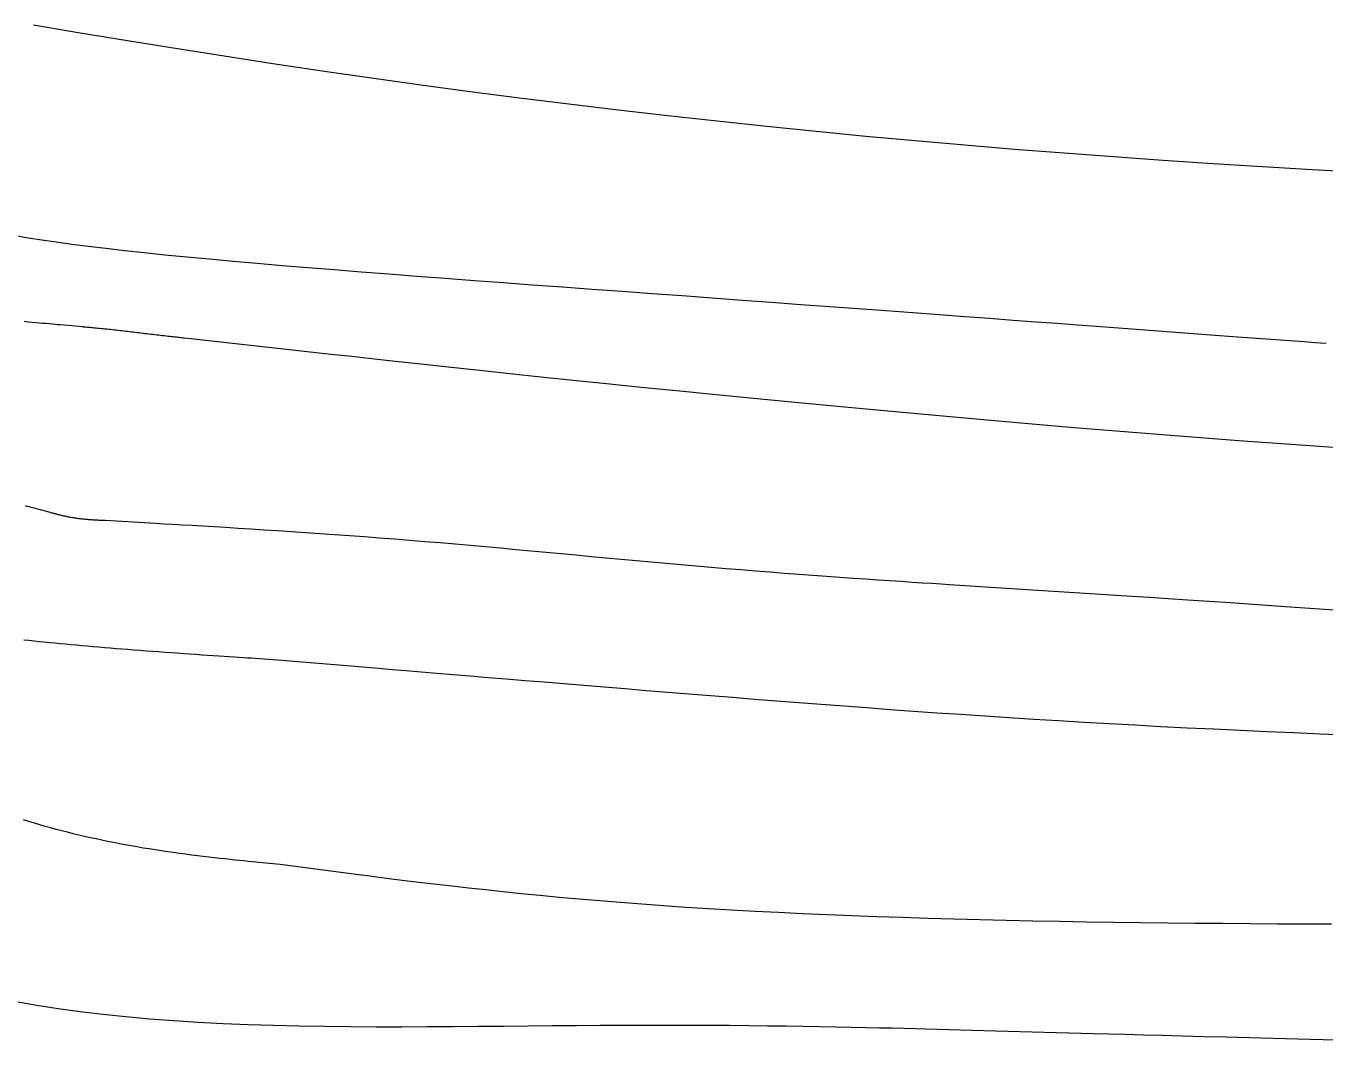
# Model space of a CAD drawing. Header units: millimetres. Extents: x -1769 to -890, y 59 to 562.
# Drawn here: x -1611.4 to -1329.5, y 60.5 to 280.3 of the extents above; entities that cross this region are included whole.
import ezdxf

# ---------------------------------------------------------------- set-up
doc = ezdxf.new("R2010")
doc.units = ezdxf.units.MM

msp = doc.modelspace()

# ---------------------------------------------------------------- linework, layer by layer
at = {"flags": 128}
for points in [[(-1321.678525, 248.604529), (-1332.45866, 249.185143), (-1343.234961, 249.809081), (-1354.007384, 250.476857), (-1364.77588, 251.188989), (-1375.540408, 251.945992), (-1386.300918, 252.748381), (-1397.057368, 253.596671), (-1407.80971, 254.49138), (-1418.557899, 255.433021), (-1429.301889, 256.422111), (-1440.041635, 257.459165), (-1450.77709, 258.5447), (-1461.50821, 259.679229), (-1472.234949, 260.863271), (-1482.957261, 262.097338), (-1493.675099, 263.381948), (-1504.388419, 264.717616), (-1515.097175, 266.104857), (-1525.801321, 267.544187), (-1536.500813, 269.036123), (-1547.191212, 270.579795), (-1557.850519, 272.168809), (-1568.452345, 273.795382), (-1578.970299, 275.451735), (-1589.37799, 277.130089), (-1599.64903, 278.822662), (-1609.757026, 280.521675)], [(-1613.63558, 234.904897), (-1610.908018, 234.455226), (-1607.980106, 234.000239), (-1604.843527, 233.541153), (-1601.489967, 233.079188), (-1597.911114, 232.615562), (-1594.098651, 232.151489), (-1590.047531, 231.687964), (-1585.765773, 231.225073), (-1581.264659, 230.76268), (-1576.555472, 230.300646), (-1571.649494, 229.838832), (-1566.55801, 229.377102), (-1561.292302, 228.915317), (-1555.863654, 228.453338), (-1550.283349, 227.991029), (-1544.56267, 227.52825), (-1538.712899, 227.064865), (-1532.745323, 226.600735), (-1526.67122, 226.135721), (-1520.501877, 225.669688), (-1514.248576, 225.202494), (-1507.922601, 224.734004), (-1501.535233, 224.26408), (-1495.097757, 223.792581), (-1488.621456, 223.319373), (-1482.117612, 222.844314), (-1475.598548, 222.367517), (-1469.080727, 221.89007), (-1462.581656, 221.413315), (-1456.118838, 220.93859), (-1449.709778, 220.467235), (-1443.371978, 220.000589), (-1437.122944, 219.53999), (-1430.98018, 219.086778), (-1424.96119, 218.642292), (-1419.083477, 218.20787), (-1413.364546, 217.784853), (-1407.821899, 217.374578), (-1402.473043, 216.978386), (-1397.335481, 216.597615), (-1392.426716, 216.233604), (-1387.764253, 215.887693), (-1383.365597, 215.56122), (-1379.24825, 215.255525), (-1375.429717, 214.971946), (-1349.672695, 213.058833), (-1336.306937, 212.066189), (-1334.203602, 211.909985), (-1331.910403, 211.739705), (-1329.437969, 211.55617)], [(-1320.58693, 188.452943), (-1329.87002, 189.090544), (-1339.140952, 189.750883), (-1348.39082, 190.432344), (-1357.61072, 191.133304), (-1366.791749, 191.852144), (-1375.924999, 192.587244), (-1385.001569, 193.336982), (-1394.012553, 194.099741), (-1402.949047, 194.873898), (-1411.802145, 195.657835), (-1420.561912, 196.449769), (-1429.21428, 197.247279), (-1437.744153, 198.047783), (-1446.136429, 198.848697), (-1454.376012, 199.64744), (-1462.447802, 200.441429), (-1470.336701, 201.228079), (-1478.027611, 202.00481), (-1485.505431, 202.76904), (-1492.755065, 203.518184), (-1499.761413, 204.249661), (-1506.509377, 204.960887), (-1512.983858, 205.649281), (-1519.169757, 206.31226), (-1525.051977, 206.94724), (-1530.615417, 207.551641), (-1535.844979, 208.122877), (-1540.725567, 208.658369), (-1545.242078, 209.155531), (-1575.664213, 212.511355), (-1577.121523, 212.672147), (-1577.350859, 212.697452), (-1577.600907, 212.72506), (-1577.870521, 212.754859), (-1578.158557, 212.786738), (-1578.463866, 212.820587), (-1578.785302, 212.856296), (-1579.121719, 212.893753), (-1579.471969, 212.93285), (-1579.834908, 212.973473), (-1580.209387, 213.015515), (-1580.594261, 213.058863), (-1580.988383, 213.103409), (-1581.390607, 213.149041), (-1581.799787, 213.195647), (-1582.214774, 213.24312), (-1582.634424, 213.291346), (-1583.057589, 213.340218), (-1583.483124, 213.389623), (-1583.909881, 213.439451), (-1584.336714, 213.489592), (-1584.76267, 213.539945), (-1585.187566, 213.59045), (-1585.611412, 213.641055), (-1586.034218, 213.691711), (-1586.455996, 213.742366), (-1586.876755, 213.79297), (-1587.296506, 213.843473), (-1587.715259, 213.893823), (-1588.133024, 213.943968), (-1588.549812, 213.993861), (-1588.965634, 214.043447), (-1589.380499, 214.092679), (-1589.794418, 214.141505), (-1590.207401, 214.189873), (-1590.619459, 214.237735), (-1591.030602, 214.285038), (-1591.440841, 214.331731), (-1591.850185, 214.377765), (-1592.258644, 214.423089), (-1592.666231, 214.467652), (-1593.072793, 214.511403), (-1593.47754, 214.554292), (-1593.879516, 214.59627), (-1594.277771, 214.637289), (-1594.671349, 214.677297), (-1595.059299, 214.716246), (-1595.440666, 214.754086), (-1595.814499, 214.790768), (-1596.179843, 214.826241), (-1596.535745, 214.860456), (-1596.881253, 214.893366), (-1597.215413, 214.924917), (-1597.537272, 214.955064), (-1597.845877, 214.983754), (-1598.140276, 215.010939), (-1598.419513, 215.036569), (-1598.682637, 215.060596), (-1598.928694, 215.082968), (-1599.156732, 215.103638), (-1600.694201, 215.24271), (-1603.977062, 215.539732), (-1604.493675, 215.586473), (-1605.056902, 215.637429), (-1605.664113, 215.69236), (-1606.312683, 215.751026), (-1606.999979, 215.813186), (-1607.723375, 215.8786), (-1608.480242, 215.947028), (-1609.26795, 216.018231), (-1610.083871, 216.091966), (-1610.925376, 216.167996), (-1611.789836, 216.246079)], [(-1611.570744, 176.395225), (-1611.155355, 176.281084), (-1610.747115, 176.169133), (-1610.348556, 176.060031), (-1609.962208, 175.954436), (-1609.590605, 175.853006), (-1609.236277, 175.756399), (-1608.901758, 175.665275), (-1608.589577, 175.58029), (-1606.475402, 175.004989), (-1605.845104, 174.833463), (-1605.745905, 174.806479), (-1605.637687, 174.777105), (-1605.520885, 174.745523), (-1605.395934, 174.711917), (-1605.26327, 174.67647), (-1605.123328, 174.639365), (-1604.976543, 174.600785), (-1604.823352, 174.560912), (-1604.664187, 174.519929), (-1604.499487, 174.47802), (-1604.329685, 174.435368), (-1604.155217, 174.392155), (-1603.976518, 174.348565), (-1603.794023, 174.30478), (-1603.608169, 174.260982), (-1603.41939, 174.217356), (-1603.228121, 174.174084), (-1603.034797, 174.131349), (-1602.839856, 174.089333), (-1602.643729, 174.048222), (-1602.446784, 174.008164), (-1602.249093, 173.969186), (-1602.050665, 173.931285), (-1601.8515, 173.894456), (-1601.651607, 173.858694), (-1601.450987, 173.823994), (-1601.249646, 173.79035), (-1601.047589, 173.757758), (-1600.84482, 173.726215), (-1600.641344, 173.695715), (-1600.437165, 173.666253), (-1600.232288, 173.637824), (-1600.026716, 173.610424), (-1599.820456, 173.584047), (-1599.61351, 173.558689), (-1599.405885, 173.534346), (-1599.197584, 173.511013), (-1598.988613, 173.488684), (-1598.778974, 173.467355), (-1598.568674, 173.447022), (-1598.357811, 173.427676), (-1598.146867, 173.409295), (-1597.936418, 173.391855), (-1597.727039, 173.375333), (-1597.519306, 173.359702), (-1597.313794, 173.344938), (-1597.111081, 173.331015), (-1596.911742, 173.317912), (-1596.716352, 173.3056), (-1596.525488, 173.294058), (-1596.339725, 173.283259), (-1596.15964, 173.273178), (-1595.985808, 173.263792), (-1595.818804, 173.255075), (-1595.659206, 173.247003), (-1595.507588, 173.23955), (-1595.364527, 173.232694), (-1595.230599, 173.226409), (-1595.106378, 173.220668), (-1594.268432, 173.182342), (-1583.235425, 172.551883), (-1581.49912, 172.452601), (-1579.605679, 172.343954), (-1577.563464, 172.226036), (-1575.380834, 172.098937), (-1573.066148, 171.962752), (-1570.627767, 171.817571), (-1568.074051, 171.663488), (-1565.413359, 171.500594), (-1562.654052, 171.328983), (-1559.804491, 171.148746), (-1556.873034, 170.959976), (-1553.868041, 170.762765), (-1550.797874, 170.557206), (-1547.670891, 170.343391), (-1544.495452, 170.121412), (-1541.279919, 169.891362), (-1538.03265, 169.653334), (-1534.762006, 169.407418), (-1531.476346, 169.153709), (-1528.184031, 168.892298), (-1524.892051, 168.623383), (-1521.601918, 168.347582), (-1518.313773, 168.065619), (-1515.02776, 167.778217), (-1511.744019, 167.486099), (-1508.462694, 167.18999), (-1505.183926, 166.890614), (-1501.907857, 166.588692), (-1498.634628, 166.28495), (-1495.364385, 165.980109), (-1492.097265, 165.674895), (-1488.833414, 165.37003), (-1485.572974, 165.066238), (-1482.316084, 164.764242), (-1479.062888, 164.464767), (-1475.813529, 164.168536), (-1472.568146, 163.876271), (-1469.326885, 163.588698), (-1466.089887, 163.306538), (-1462.857292, 163.030516), (-1459.630508, 162.761263), (-1456.416007, 162.499038), (-1453.221522, 162.244009), (-1450.054788, 161.996342), (-1446.92354, 161.756206), (-1443.835512, 161.523767), (-1440.798441, 161.299192), (-1437.82006, 161.082648), (-1434.908104, 160.874304), (-1432.070309, 160.674325), (-1429.314409, 160.48288), (-1426.64814, 160.300135), (-1424.079235, 160.126257), (-1421.61543, 159.961413), (-1419.26446, 159.805773), (-1417.03406, 159.6595), (-1414.931964, 159.522765), (-1412.965907, 159.395732), (-1411.143626, 159.27857), (-1398.856584, 158.491115), (-1378.310096, 157.174315), (-1375.077072, 156.967001), (-1371.554136, 156.740429), (-1367.759574, 156.495095), (-1363.711672, 156.231491), (-1359.428713, 155.950112), (-1354.928987, 155.651453), (-1350.230777, 155.336007), (-1345.352368, 155.004269), (-1340.312046, 154.656734), (-1335.128098, 154.293895), (-1329.818809, 153.916248), (-1324.402464, 153.524285)], [(-1325.042404, 126.607811), (-1330.744859, 126.841403), (-1336.495498, 127.084503), (-1342.275107, 127.337069), (-1348.064468, 127.599056), (-1353.844366, 127.870424), (-1359.595587, 128.151127), (-1365.298913, 128.441124), (-1370.938622, 128.740295), (-1376.512951, 129.048201), (-1382.02363, 129.364329), (-1387.472389, 129.688163), (-1392.860958, 130.019188), (-1398.191067, 130.356891), (-1403.464446, 130.700755), (-1408.682823, 131.050266), (-1413.84793, 131.404909), (-1418.961496, 131.764168), (-1424.025251, 132.127529), (-1429.040925, 132.494478), (-1434.010247, 132.864499), (-1438.934948, 133.237076), (-1443.816758, 133.611696), (-1448.657405, 133.987844), (-1453.45862, 134.365003), (-1458.222133, 134.74266), (-1462.949675, 135.1203), (-1467.642972, 135.497407), (-1472.301927, 135.873409), (-1476.919116, 136.247501), (-1481.485285, 136.618818), (-1485.991182, 136.986499), (-1490.427551, 137.349681), (-1494.78514, 137.707499), (-1499.054698, 138.059092), (-1503.226967, 138.403594), (-1507.292697, 138.740145), (-1511.242634, 139.06788), (-1515.067522, 139.385938), (-1518.758111, 139.693452), (-1522.305146, 139.989562), (-1525.699373, 140.273405), (-1528.93154, 140.544116), (-1531.992392, 140.800833), (-1534.872677, 141.042693), (-1537.563141, 141.268832), (-1540.054531, 141.478388), (-1556.843014, 142.891151), (-1561.741518, 143.211449), (-1562.51231, 143.261861), (-1563.352243, 143.316858), (-1564.256982, 143.376223), (-1565.22219, 143.439739), (-1566.243532, 143.507187), (-1567.316672, 143.578348), (-1568.437273, 143.653006), (-1569.601, 143.730941), (-1570.803516, 143.811937), (-1572.040486, 143.895774), (-1573.307574, 143.982234), (-1574.600444, 144.0711), (-1575.914758, 144.162153), (-1577.246182, 144.255175), (-1578.59038, 144.349949), (-1579.943016, 144.446255), (-1581.299753, 144.543876), (-1582.656256, 144.642595), (-1584.008188, 144.742192), (-1585.351214, 144.84245), (-1586.681748, 144.943193), (-1587.999204, 145.044413), (-1589.303748, 145.146147), (-1590.595544, 145.24843), (-1591.874757, 145.351296), (-1593.141553, 145.454781), (-1594.396097, 145.558922), (-1595.638551, 145.663753), (-1596.869083, 145.769309), (-1598.087857, 145.875626), (-1599.295039, 145.982739), (-1600.490791, 146.090684), (-1601.67528, 146.199496), (-1602.848672, 146.309209), (-1604.01113, 146.419861), (-1605.162819, 146.531485), (-1606.303904, 146.644118), (-1607.434552, 146.757795), (-1608.554925, 146.872551), (-1609.66519, 146.98842), (-1610.765147, 147.105372), (-1611.853142, 147.223096)], [(-1328.329682, 85.618369), (-1334.145909, 85.639744), (-1340.021356, 85.667929), (-1345.939382, 85.703475), (-1351.883347, 85.746939), (-1357.83661, 85.798875), (-1363.78253, 85.859836), (-1369.706672, 85.93035), (-1375.603411, 86.010824), (-1381.469328, 86.101642), (-1387.301004, 86.203187), (-1393.09502, 86.315838), (-1398.847956, 86.439979), (-1404.556392, 86.575991), (-1410.216911, 86.724254), (-1415.82609, 86.885153), (-1421.380512, 87.059067), (-1426.876757, 87.246379), (-1432.311405, 87.44747), (-1437.681038, 87.662723), (-1442.982235, 87.89252), (-1448.211577, 88.137241), (-1453.365645, 88.397268), (-1458.44102, 88.672984), (-1463.434281, 88.96477), (-1468.34201, 89.273008), (-1473.160787, 89.598079), (-1477.886929, 89.939949), (-1482.515694, 90.296908), (-1487.042078, 90.666832), (-1491.461076, 91.047597), (-1495.767681, 91.437075), (-1499.956891, 91.833144), (-1504.023698, 92.233676), (-1507.963099, 92.636548), (-1511.770088, 93.039633), (-1515.43966, 93.440807), (-1518.966811, 93.837944), (-1522.346535, 94.22892), (-1525.573826, 94.611608), (-1528.643681, 94.983885), (-1531.551093, 95.343625), (-1534.291058, 95.688701), (-1536.858571, 96.016991), (-1539.248627, 96.326367), (-1541.456221, 96.614704), (-1556.307841, 98.565778), (-1560.88101, 99.015981), (-1561.600665, 99.086889), (-1562.385205, 99.164553), (-1563.230915, 99.248977), (-1564.134083, 99.340165), (-1565.090995, 99.43812), (-1566.097937, 99.542845), (-1567.151198, 99.654344), (-1568.247063, 99.772621), (-1569.381817, 99.897678), (-1570.55175, 100.02952), (-1571.753146, 100.16815), (-1572.982293, 100.313571), (-1574.235478, 100.465787), (-1575.508988, 100.624801), (-1576.799106, 100.790617), (-1578.102123, 100.963239), (-1579.414324, 101.142669), (-1580.731996, 101.328911), (-1582.051425, 101.521969), (-1583.368898, 101.721847), (-1584.681305, 101.928548), (-1585.98795, 102.142083), (-1587.288744, 102.362458), (-1588.583592, 102.589687), (-1589.872403, 102.823777), (-1591.155087, 103.06474), (-1592.431549, 103.312583), (-1593.7017, 103.567319), (-1594.965447, 103.828956), (-1596.222699, 104.097504), (-1597.473363, 104.372973), (-1598.717348, 104.655373), (-1599.954562, 104.944713), (-1601.184913, 105.241004), (-1602.408309, 105.544256), (-1603.624659, 105.854477), (-1604.833871, 106.171679), (-1606.035852, 106.49587), (-1607.230513, 106.82706), (-1608.417759, 107.16526), (-1609.597116, 107.510249), (-1610.766572, 107.860875), (-1611.92373, 108.215759)], [(-1613.559778, 68.859797), (-1609.048293, 68.085934), (-1604.405539, 67.364582), (-1599.634801, 66.702628), (-1594.739366, 66.106964), (-1589.723925, 65.582602), (-1584.598787, 65.127063), (-1579.375669, 64.735992), (-1574.066285, 64.405034), (-1568.682351, 64.129835), (-1563.235583, 63.90604), (-1557.737696, 63.729294), (-1552.200406, 63.595244), (-1546.635427, 63.499533), (-1541.054477, 63.437809), (-1535.469268, 63.405715), (-1529.891519, 63.398898), (-1524.332943, 63.413003), (-1518.805257, 63.443675), (-1513.320175, 63.48656), (-1507.889414, 63.537304), (-1502.524688, 63.59155), (-1497.237714, 63.644945), (-1492.040205, 63.693135), (-1486.943879, 63.731763), (-1481.959188, 63.757364), (-1477.09153, 63.770012), (-1472.345046, 63.77067), (-1467.72387, 63.760301), (-1463.232142, 63.739868), (-1458.873996, 63.710333), (-1454.653572, 63.672659), (-1450.575006, 63.627809), (-1446.642436, 63.576744), (-1442.859999, 63.520427), (-1439.231832, 63.459823), (-1435.762072, 63.395892), (-1432.454856, 63.329598), (-1429.314323, 63.261903), (-1426.344608, 63.19377), (-1423.549851, 63.126161), (-1420.934187, 63.06004), (-1418.501753, 62.996368), (-1416.256689, 62.936108), (-1401.160279, 62.524384), (-1380.010455, 61.947403), (-1376.682522, 61.856667), (-1373.056331, 61.758102), (-1369.150871, 61.652534), (-1364.98513, 61.54079), (-1360.578098, 61.423696), (-1355.948763, 61.302078), (-1351.116115, 61.176762), (-1346.099142, 61.048574), (-1340.916834, 60.91834), (-1335.588178, 60.786887), (-1330.132165, 60.65504), (-1324.567785, 60.523626)]]:
    msp.add_lwpolyline(points, dxfattribs=at)

doc.saveas('drawing.dxf')
